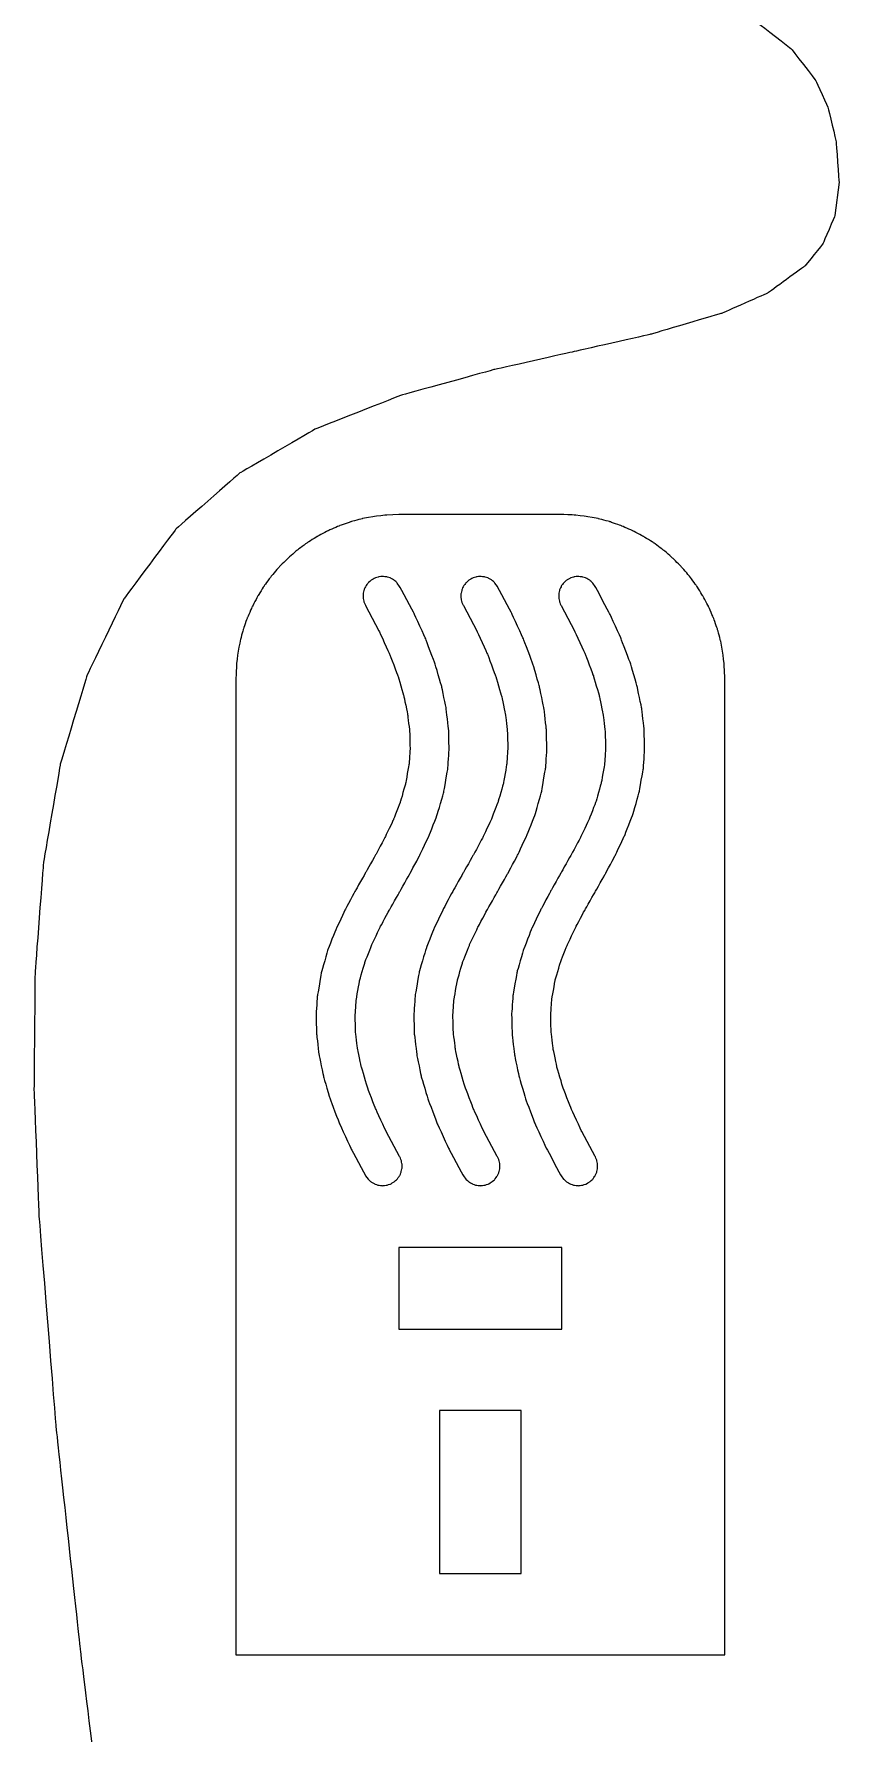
# Model space of a CAD drawing. Header units: centimetres. Extents: x -35.4 to 30.2, y -20.1 to 20.9.
# Drawn here: x 3.14 to 8.08, y -9.1 to 1.33 of the extents above; entities that cross this region are included whole.
import ezdxf

# ---------------------------------------------------------------- set-up
doc = ezdxf.new("R2010")
doc.units = ezdxf.units.CM
doc.header["$MEASUREMENT"] = 0
doc.layers.add('Capa 1', color=7, linetype='Continuous')

msp = doc.modelspace()

# ---------------------------------------------------------------- linework, layer by layer
at = {"layer": 'Capa 1', "color": 1, "lineweight": 25}
for points, knots in [([(8.08485, 20.91947), (8.08485, 20.91947), (8.05935, 20.71479), (8.05935, 20.71479), (8.05935, 20.71479), (8.05935, 20.71479), (7.98763, 20.54525), (7.98763, 20.54525), (7.98763, 20.54525), (7.98763, 20.54525), (7.8764, 20.40533), (7.8764, 20.40533), (7.8764, 20.40533), (7.8764, 20.40533), (7.649, 20.23992), (7.649, 20.23992), (7.649, 20.23992), (7.649, 20.23992), (7.36544, 20.11436), (7.36544, 20.11436), (7.36544, 20.11436), (7.36544, 20.11436), (6.92817, 19.98606), (6.92817, 19.98606), (6.92817, 19.98606), (6.92817, 19.98606), (6.45319, 19.87814), (6.45319, 19.87814), (6.45319, 19.87814), (6.45319, 19.87814), (5.96727, 19.76885), (5.96727, 19.76885), (5.96727, 19.76885), (5.96727, 19.76885), (5.39923, 19.61187), (5.39923, 19.61187), (5.39923, 19.61187), (5.39923, 19.61187), (4.87302, 19.40567), (4.87302, 19.40567), (4.87302, 19.40567), (4.87302, 19.40567), (4.40725, 19.13445), (4.40725, 19.13445), (4.40725, 19.13445), (4.40725, 19.13445), (4.01302, 18.7882), (4.01302, 18.7882), (4.01302, 18.7882), (4.01302, 18.7882), (3.69549, 18.36162), (3.69549, 18.36162), (3.69549, 18.36162), (3.69549, 18.36162), (3.46848, 17.88968), (3.46848, 17.88968), (3.46848, 17.88968), (3.46848, 17.88968), (3.30553, 17.34781), (3.30553, 17.34781), (3.30553, 17.34781), (3.30553, 17.34781), (3.20167, 16.73934), (3.20167, 16.73934), (3.20167, 16.73934), (3.20167, 16.73934), (3.15027, 16.06924), (3.15027, 16.06924), (3.15027, 16.06924), (3.15027, 16.06924), (3.14388, 15.34364), (3.14388, 15.34364), (3.14388, 15.34364), (3.14388, 15.34364), (3.17458, 14.56972), (3.17458, 14.56972), (3.17458, 14.56972), (3.17458, 14.56972), (3.27879, 13.27531), (3.27879, 13.27531), (3.27879, 13.27531), (3.27879, 13.27531), (3.42709, 11.91496), (3.42709, 11.91496), (3.42709, 11.91496), (3.42709, 11.91496), (3.59685, 10.52438), (3.59685, 10.52438), (3.59685, 10.52438), (3.59685, 10.52438), (3.73119, 9.46478), (3.73119, 9.46478), (3.73119, 9.46478), (3.73119, 9.46478), (3.86553, 8.42521), (3.86553, 8.42521), (3.86553, 8.42521), (3.86553, 8.42521), (3.99937, 7.42159), (3.99937, 7.42159), (3.99937, 7.42159), (3.99937, 7.42159), (4.13501, 6.46931), (4.13501, 6.46931), (4.13501, 6.46931), (4.13501, 6.46931), (4.27729, 5.5827), (4.27729, 5.5827), (4.27729, 5.5827), (4.27729, 5.5827), (4.43015, 4.78836), (4.43015, 4.78836), (4.43015, 4.78836), (4.43015, 4.78836), (4.60371, 4.08022), (4.60371, 4.08022), (4.60371, 4.08022), (4.60371, 4.08022), (4.80614, 3.46625), (4.80614, 3.46625), (4.80614, 3.46625), (4.80614, 3.46625), (5.045, 2.95126), (5.045, 2.95126), (5.045, 2.95126), (5.045, 2.95126), (5.29879, 2.56967), (5.29879, 2.56967), (5.29879, 2.56967), (5.29879, 2.56967), (5.59005, 2.2673), (5.59005, 2.2673), (5.59005, 2.2673), (5.59005, 2.2673), (5.91813, 2.03679), (5.91813, 2.03679), (5.91813, 2.03679), (5.91813, 2.03679), (6.2786, 1.86549), (6.2786, 1.86549), (6.2786, 1.86549), (6.2786, 1.86549), (6.662, 1.73439), (6.662, 1.73439), (6.662, 1.73439), (6.662, 1.73439), (6.98793, 1.63713), (6.98793, 1.63713), (6.98793, 1.63713), (6.98793, 1.63713), (7.30606, 1.52985), (7.30606, 1.52985), (7.30606, 1.52985), (7.30606, 1.52985), (7.59933, 1.38779), (7.59933, 1.38779), (7.59933, 1.38779), (7.59933, 1.38779), (7.79007, 1.24054), (7.79007, 1.24054), (7.79007, 1.24054), (7.79007, 1.24054), (7.94353, 1.04189), (7.94353, 1.04189), (7.94353, 1.04189), (7.94353, 1.04189), (8.01881, 0.87252), (8.01881, 0.87252), (8.01881, 0.87252), (8.01881, 0.87252), (8.0675, 0.6671), (8.0675, 0.6671), (8.0675, 0.6671), (8.0675, 0.6671), (8.08485, 0.41948), (8.08485, 0.41948)], [0, 0, 0, 0, 0.02222222, 0.02222222, 0.02222222, 0.02222223, 0.04444444, 0.04444444, 0.04444444, 0.04444445, 0.06666667, 0.06666667, 0.06666667, 0.06666668, 0.08888889, 0.08888889, 0.08888889, 0.0888889, 0.11111111, 0.11111111, 0.11111111, 0.11111112, 0.13333333, 0.13333333, 0.13333333, 0.13333334, 0.15555556, 0.15555556, 0.15555556, 0.15555557, 0.17777778, 0.17777778, 0.17777778, 0.17777779, 0.2, 0.2, 0.2, 0.20000001, 0.22222222, 0.22222222, 0.22222222, 0.22222223, 0.24444444, 0.24444444, 0.24444444, 0.24444445, 0.26666667, 0.26666667, 0.26666667, 0.26666668, 0.28888889, 0.28888889, 0.28888889, 0.2888889, 0.31111111, 0.31111111, 0.31111111, 0.31111112, 0.33333333, 0.33333333, 0.33333333, 0.33333334, 0.35555556, 0.35555556, 0.35555556, 0.35555557, 0.37777778, 0.37777778, 0.37777778, 0.37777779, 0.4, 0.4, 0.4, 0.40000001, 0.42222222, 0.42222222, 0.42222222, 0.42222223, 0.44444444, 0.44444444, 0.44444444, 0.44444445, 0.46666667, 0.46666667, 0.46666667, 0.46666668, 0.48888889, 0.48888889, 0.48888889, 0.4888889, 0.51111111, 0.51111111, 0.51111111, 0.51111112, 0.53333333, 0.53333333, 0.53333333, 0.53333334, 0.55555556, 0.55555556, 0.55555556, 0.55555557, 0.57777778, 0.57777778, 0.57777778, 0.57777779, 0.6, 0.6, 0.6, 0.60000001, 0.62222222, 0.62222222, 0.62222222, 0.62222223, 0.64444444, 0.64444444, 0.64444444, 0.64444445, 0.66666667, 0.66666667, 0.66666667, 0.66666668, 0.68888889, 0.68888889, 0.68888889, 0.6888889, 0.71111111, 0.71111111, 0.71111111, 0.71111112, 0.73333333, 0.73333333, 0.73333333, 0.73333334, 0.75555556, 0.75555556, 0.75555556, 0.75555557, 0.77777778, 0.77777778, 0.77777778, 0.77777779, 0.8, 0.8, 0.8, 0.80000001, 0.82222222, 0.82222222, 0.82222222, 0.82222223, 0.84444444, 0.84444444, 0.84444444, 0.84444445, 0.86666667, 0.86666667, 0.86666667, 0.86666668, 0.88888889, 0.88888889, 0.88888889, 0.8888889, 0.91111111, 0.91111111, 0.91111111, 0.91111112, 0.93333333, 0.93333333, 0.93333333, 0.93333334, 0.95555556, 0.95555556, 0.95555556, 0.95555557, 1, 1, 1, 1]), ([(8.08485, 0.41948), (8.08485, 0.41948), (8.05935, 0.2148), (8.05935, 0.2148), (8.05935, 0.2148), (8.05935, 0.2148), (7.98763, 0.04526), (7.98763, 0.04526), (7.98763, 0.04526), (7.98763, 0.04526), (7.8764, -0.09469), (7.8764, -0.09469), (7.8764, -0.09469), (7.8764, -0.09469), (7.649, -0.26007), (7.649, -0.26007), (7.649, -0.26007), (7.649, -0.26007), (7.36544, -0.38562), (7.36544, -0.38562), (7.36544, -0.38562), (7.36544, -0.38562), (6.92817, -0.51393), (6.92817, -0.51393), (6.92817, -0.51393), (6.92817, -0.51393), (6.45319, -0.62188), (6.45319, -0.62188), (6.45319, -0.62188), (6.45319, -0.62188), (5.96727, -0.73114), (5.96727, -0.73114), (5.96727, -0.73114), (5.96727, -0.73114), (5.39923, -0.88812), (5.39923, -0.88812), (5.39923, -0.88812), (5.39923, -0.88812), (4.87302, -1.09436), (4.87302, -1.09436), (4.87302, -1.09436), (4.87302, -1.09436), (4.40725, -1.36554), (4.40725, -1.36554), (4.40725, -1.36554), (4.40725, -1.36554), (4.01302, -1.71179), (4.01302, -1.71179), (4.01302, -1.71179), (4.01302, -1.71179), (3.69549, -2.13837), (3.69549, -2.13837), (3.69549, -2.13837), (3.69549, -2.13837), (3.46848, -2.61035), (3.46848, -2.61035), (3.46848, -2.61035), (3.46848, -2.61035), (3.30553, -3.15221), (3.30553, -3.15221), (3.30553, -3.15221), (3.30553, -3.15221), (3.20167, -3.76065), (3.20167, -3.76065), (3.20167, -3.76065), (3.20167, -3.76065), (3.15027, -4.43075), (3.15027, -4.43075), (3.15027, -4.43075), (3.15027, -4.43075), (3.14388, -5.15638), (3.14388, -5.15638), (3.14388, -5.15638), (3.14388, -5.15638), (3.17458, -5.93027), (3.17458, -5.93027), (3.17458, -5.93027), (3.17458, -5.93027), (3.27879, -7.22472), (3.27879, -7.22472), (3.27879, -7.22472), (3.27879, -7.22472), (3.42709, -8.58503), (3.42709, -8.58503), (3.42709, -8.58503), (3.42709, -8.58503), (3.59685, -9.97564), (3.59685, -9.97564), (3.59685, -9.97564), (3.59685, -9.97564), (3.73119, -11.03521), (3.73119, -11.03521), (3.73119, -11.03521), (3.73119, -11.03521), (3.86553, -12.07478), (3.86553, -12.07478), (3.86553, -12.07478), (3.86553, -12.07478), (3.99937, -13.07839), (3.99937, -13.07839), (3.99937, -13.07839), (3.99937, -13.07839), (4.13501, -14.03068), (4.13501, -14.03068), (4.13501, -14.03068), (4.13501, -14.03068), (4.27729, -14.91728), (4.27729, -14.91728), (4.27729, -14.91728), (4.27729, -14.91728), (4.43015, -15.71167), (4.43015, -15.71167), (4.43015, -15.71167), (4.43015, -15.71167), (4.60371, -16.4198), (4.60371, -16.4198), (4.60371, -16.4198), (4.60371, -16.4198), (4.80614, -17.03374), (4.80614, -17.03374), (4.80614, -17.03374), (4.80614, -17.03374), (5.045, -17.54872), (5.045, -17.54872), (5.045, -17.54872), (5.045, -17.54872), (5.29879, -17.93036), (5.29879, -17.93036), (5.29879, -17.93036), (5.29879, -17.93036), (5.59005, -18.23269), (5.59005, -18.23269), (5.59005, -18.23269), (5.59005, -18.23269), (5.91813, -18.46319), (5.91813, -18.46319), (5.91813, -18.46319), (5.91813, -18.46319), (6.2786, -18.63454), (6.2786, -18.63454), (6.2786, -18.63454), (6.2786, -18.63454), (6.662, -18.76559), (6.662, -18.76559), (6.662, -18.76559), (6.662, -18.76559), (6.98793, -18.86285), (6.98793, -18.86285), (6.98793, -18.86285), (6.98793, -18.86285), (7.30606, -18.97017), (7.30606, -18.97017), (7.30606, -18.97017), (7.30606, -18.97017), (7.59933, -19.1122), (7.59933, -19.1122), (7.59933, -19.1122), (7.59933, -19.1122), (7.79007, -19.25948), (7.79007, -19.25948), (7.79007, -19.25948), (7.79007, -19.25948), (7.94353, -19.45813), (7.94353, -19.45813), (7.94353, -19.45813), (7.94353, -19.45813), (8.01881, -19.62747), (8.01881, -19.62747), (8.01881, -19.62747), (8.01881, -19.62747), (8.0675, -19.83289), (8.0675, -19.83289), (8.0675, -19.83289), (8.0675, -19.83289), (8.08485, -20.0805), (8.08485, -20.0805)], [0, 0, 0, 0, 0.02222222, 0.02222222, 0.02222222, 0.02222223, 0.04444444, 0.04444444, 0.04444444, 0.04444445, 0.06666667, 0.06666667, 0.06666667, 0.06666668, 0.08888889, 0.08888889, 0.08888889, 0.0888889, 0.11111111, 0.11111111, 0.11111111, 0.11111112, 0.13333333, 0.13333333, 0.13333333, 0.13333334, 0.15555556, 0.15555556, 0.15555556, 0.15555557, 0.17777778, 0.17777778, 0.17777778, 0.17777779, 0.2, 0.2, 0.2, 0.20000001, 0.22222222, 0.22222222, 0.22222222, 0.22222223, 0.24444444, 0.24444444, 0.24444444, 0.24444445, 0.26666667, 0.26666667, 0.26666667, 0.26666668, 0.28888889, 0.28888889, 0.28888889, 0.2888889, 0.31111111, 0.31111111, 0.31111111, 0.31111112, 0.33333333, 0.33333333, 0.33333333, 0.33333334, 0.35555556, 0.35555556, 0.35555556, 0.35555557, 0.37777778, 0.37777778, 0.37777778, 0.37777779, 0.4, 0.4, 0.4, 0.40000001, 0.42222222, 0.42222222, 0.42222222, 0.42222223, 0.44444444, 0.44444444, 0.44444444, 0.44444445, 0.46666667, 0.46666667, 0.46666667, 0.46666668, 0.48888889, 0.48888889, 0.48888889, 0.4888889, 0.51111111, 0.51111111, 0.51111111, 0.51111112, 0.53333333, 0.53333333, 0.53333333, 0.53333334, 0.55555556, 0.55555556, 0.55555556, 0.55555557, 0.57777778, 0.57777778, 0.57777778, 0.57777779, 0.6, 0.6, 0.6, 0.60000001, 0.62222222, 0.62222222, 0.62222222, 0.62222223, 0.64444444, 0.64444444, 0.64444444, 0.64444445, 0.66666667, 0.66666667, 0.66666667, 0.66666668, 0.68888889, 0.68888889, 0.68888889, 0.6888889, 0.71111111, 0.71111111, 0.71111111, 0.71111112, 0.73333333, 0.73333333, 0.73333333, 0.73333334, 0.75555556, 0.75555556, 0.75555556, 0.75555557, 0.77777778, 0.77777778, 0.77777778, 0.77777779, 0.8, 0.8, 0.8, 0.80000001, 0.82222222, 0.82222222, 0.82222222, 0.82222223, 0.84444444, 0.84444444, 0.84444444, 0.84444445, 0.86666667, 0.86666667, 0.86666667, 0.86666668, 0.88888889, 0.88888889, 0.88888889, 0.8888889, 0.91111111, 0.91111111, 0.91111111, 0.91111112, 0.93333333, 0.93333333, 0.93333333, 0.93333334, 0.95555556, 0.95555556, 0.95555556, 0.95555557, 1, 1, 1, 1]), ([(5.38365, -1.6207), (5.38365, -1.6207), (5.30893, -1.62349), (5.30893, -1.62349), (5.30893, -1.62349), (5.30893, -1.62349), (5.2346, -1.63189), (5.2346, -1.63189), (5.2346, -1.63189), (5.2346, -1.63189), (5.16111, -1.64579), (5.16111, -1.64579), (5.16111, -1.64579), (5.16111, -1.64579), (5.0889, -1.66512), (5.0889, -1.66512), (5.0889, -1.66512), (5.0889, -1.66512), (5.01831, -1.68981), (5.01831, -1.68981), (5.01831, -1.68981), (5.01831, -1.68981), (4.94976, -1.71973), (4.94976, -1.71973), (4.94976, -1.71973), (4.94976, -1.71973), (4.88365, -1.75469), (4.88365, -1.75469), (4.88365, -1.75469), (4.88365, -1.75469), (4.82033, -1.79445), (4.82033, -1.79445), (4.82033, -1.79445), (4.82033, -1.79445), (4.76015, -1.83886), (4.76015, -1.83886), (4.76015, -1.83886), (4.76015, -1.83886), (4.70346, -1.88765), (4.70346, -1.88765), (4.70346, -1.88765), (4.70346, -1.88765), (4.65061, -1.94053), (4.65061, -1.94053), (4.65061, -1.94053), (4.65061, -1.94053), (4.60182, -1.99722), (4.60182, -1.99722), (4.60182, -1.99722), (4.60182, -1.99722), (4.55741, -2.05737), (4.55741, -2.05737), (4.55741, -2.05737), (4.55741, -2.05737), (4.51761, -2.1207), (4.51761, -2.1207), (4.51761, -2.1207), (4.51761, -2.1207), (4.48269, -2.18681), (4.48269, -2.18681), (4.48269, -2.18681), (4.48269, -2.18681), (4.45277, -2.25535), (4.45277, -2.25535), (4.45277, -2.25535), (4.45277, -2.25535), (4.42808, -2.32594), (4.42808, -2.32594), (4.42808, -2.32594), (4.42808, -2.32594), (4.40871, -2.39819), (4.40871, -2.39819), (4.40871, -2.39819), (4.40871, -2.39819), (4.39481, -2.47167), (4.39481, -2.47167), (4.39481, -2.47167), (4.39481, -2.47167), (4.38645, -2.54597), (4.38645, -2.54597), (4.38645, -2.54597), (4.38645, -2.54597), (4.38366, -2.62069), (4.38366, -2.62069)], [0, 0, 0, 0, 0.04545455, 0.04545455, 0.04545455, 0.04545456, 0.09090909, 0.09090909, 0.09090909, 0.0909091, 0.13636364, 0.13636364, 0.13636364, 0.13636365, 0.18181818, 0.18181818, 0.18181818, 0.18181819, 0.22727273, 0.22727273, 0.22727273, 0.22727274, 0.27272727, 0.27272727, 0.27272727, 0.27272728, 0.31818182, 0.31818182, 0.31818182, 0.31818183, 0.36363636, 0.36363636, 0.36363636, 0.36363637, 0.40909091, 0.40909091, 0.40909091, 0.40909092, 0.45454545, 0.45454545, 0.45454545, 0.45454546, 0.5, 0.5, 0.5, 0.50000001, 0.54545455, 0.54545455, 0.54545455, 0.54545456, 0.59090909, 0.59090909, 0.59090909, 0.5909091, 0.63636364, 0.63636364, 0.63636364, 0.63636365, 0.68181818, 0.68181818, 0.68181818, 0.68181819, 0.72727273, 0.72727273, 0.72727273, 0.72727274, 0.77272727, 0.77272727, 0.77272727, 0.77272728, 0.81818182, 0.81818182, 0.81818182, 0.81818183, 0.86363636, 0.86363636, 0.86363636, 0.86363637, 0.90909091, 0.90909091, 0.90909091, 0.90909092, 1, 1, 1, 1]), ([(7.38365, -2.62069), (7.38365, -2.62069), (7.38086, -2.54597), (7.38086, -2.54597), (7.38086, -2.54597), (7.38086, -2.54597), (7.37247, -2.47167), (7.37247, -2.47167), (7.37247, -2.47167), (7.37247, -2.47167), (7.35857, -2.39819), (7.35857, -2.39819), (7.35857, -2.39819), (7.35857, -2.39819), (7.33923, -2.32594), (7.33923, -2.32594), (7.33923, -2.32594), (7.33923, -2.32594), (7.3145, -2.25535), (7.3145, -2.25535), (7.3145, -2.25535), (7.3145, -2.25535), (7.28462, -2.18681), (7.28462, -2.18681), (7.28462, -2.18681), (7.28462, -2.18681), (7.24966, -2.1207), (7.24966, -2.1207), (7.24966, -2.1207), (7.24966, -2.1207), (7.20987, -2.05737), (7.20987, -2.05737), (7.20987, -2.05737), (7.20987, -2.05737), (7.16549, -1.99722), (7.16549, -1.99722), (7.16549, -1.99722), (7.16549, -1.99722), (7.1167, -1.94053), (7.1167, -1.94053), (7.1167, -1.94053), (7.1167, -1.94053), (7.06382, -1.88765), (7.06382, -1.88765), (7.06382, -1.88765), (7.06382, -1.88765), (7.00713, -1.83886), (7.00713, -1.83886), (7.00713, -1.83886), (7.00713, -1.83886), (6.94698, -1.79445), (6.94698, -1.79445), (6.94698, -1.79445), (6.94698, -1.79445), (6.88366, -1.75469), (6.88366, -1.75469), (6.88366, -1.75469), (6.88366, -1.75469), (6.81755, -1.71973), (6.81755, -1.71973), (6.81755, -1.71973), (6.81755, -1.71973), (6.749, -1.68981), (6.749, -1.68981), (6.749, -1.68981), (6.749, -1.68981), (6.67841, -1.66512), (6.67841, -1.66512), (6.67841, -1.66512), (6.67841, -1.66512), (6.60616, -1.64579), (6.60616, -1.64579), (6.60616, -1.64579), (6.60616, -1.64579), (6.53268, -1.63189), (6.53268, -1.63189), (6.53268, -1.63189), (6.53268, -1.63189), (6.45838, -1.62349), (6.45838, -1.62349), (6.45838, -1.62349), (6.45838, -1.62349), (6.38363, -1.6207), (6.38363, -1.6207)], [0, 0, 0, 0, 0.04545455, 0.04545455, 0.04545455, 0.04545456, 0.09090909, 0.09090909, 0.09090909, 0.0909091, 0.13636364, 0.13636364, 0.13636364, 0.13636365, 0.18181818, 0.18181818, 0.18181818, 0.18181819, 0.22727273, 0.22727273, 0.22727273, 0.22727274, 0.27272727, 0.27272727, 0.27272727, 0.27272728, 0.31818182, 0.31818182, 0.31818182, 0.31818183, 0.36363636, 0.36363636, 0.36363636, 0.36363637, 0.40909091, 0.40909091, 0.40909091, 0.40909092, 0.45454545, 0.45454545, 0.45454545, 0.45454546, 0.5, 0.5, 0.5, 0.50000001, 0.54545455, 0.54545455, 0.54545455, 0.54545456, 0.59090909, 0.59090909, 0.59090909, 0.5909091, 0.63636364, 0.63636364, 0.63636364, 0.63636365, 0.68181818, 0.68181818, 0.68181818, 0.68181819, 0.72727273, 0.72727273, 0.72727273, 0.72727274, 0.77272727, 0.77272727, 0.77272727, 0.77272728, 0.81818182, 0.81818182, 0.81818182, 0.81818183, 0.86363636, 0.86363636, 0.86363636, 0.86363637, 0.90909091, 0.90909091, 0.90909091, 0.90909092, 1, 1, 1, 1]), ([(5.3877, -5.56091), (5.3877, -5.56091), (5.30582, -5.40883), (5.30582, -5.40883), (5.30582, -5.40883), (5.30582, -5.40883), (5.24038, -5.26726), (5.24038, -5.26726), (5.24038, -5.26726), (5.24038, -5.26726), (5.19018, -5.13568), (5.19018, -5.13568), (5.19018, -5.13568), (5.19018, -5.13568), (5.15388, -5.0134), (5.15388, -5.0134), (5.15388, -5.0134), (5.15388, -5.0134), (5.13018, -4.89974), (5.13018, -4.89974), (5.13018, -4.89974), (5.13018, -4.89974), (5.11769, -4.79373), (5.11769, -4.79373), (5.11769, -4.79373), (5.11769, -4.79373), (5.11522, -4.69446), (5.11522, -4.69446), (5.11522, -4.69446), (5.11522, -4.69446), (5.1216, -4.60076), (5.1216, -4.60076), (5.1216, -4.60076), (5.1216, -4.60076), (5.14224, -4.48258), (5.14224, -4.48258), (5.14224, -4.48258), (5.14224, -4.48258), (5.17491, -4.36987), (5.17491, -4.36987), (5.17491, -4.36987), (5.17491, -4.36987), (5.21777, -4.26061), (5.21777, -4.26061), (5.21777, -4.26061), (5.21777, -4.26061), (5.26903, -4.15308), (5.26903, -4.15308), (5.26903, -4.15308), (5.26903, -4.15308), (5.3265, -4.04584), (5.3265, -4.04584), (5.3265, -4.04584), (5.3265, -4.04584), (5.38784, -3.93747), (5.38784, -3.93747), (5.38784, -3.93747), (5.38784, -3.93747), (5.45067, -3.82652), (5.45067, -3.82652), (5.45067, -3.82652), (5.45067, -3.82652), (5.51216, -3.71137), (5.51216, -3.71137), (5.51216, -3.71137), (5.51216, -3.71137), (5.56942, -3.59047), (5.56942, -3.59047), (5.56942, -3.59047), (5.56942, -3.59047), (5.61941, -3.46224), (5.61941, -3.46224), (5.61941, -3.46224), (5.61941, -3.46224), (5.65878, -3.32533), (5.65878, -3.32533), (5.65878, -3.32533), (5.65878, -3.32533), (5.68414, -3.17875), (5.68414, -3.17875), (5.68414, -3.17875), (5.68414, -3.17875), (5.69201, -3.06212), (5.69201, -3.06212), (5.69201, -3.06212), (5.69201, -3.06212), (5.68901, -2.93956), (5.68901, -2.93956), (5.68901, -2.93956), (5.68901, -2.93956), (5.67402, -2.81091), (5.67402, -2.81091), (5.67402, -2.81091), (5.67402, -2.81091), (5.64615, -2.67579), (5.64615, -2.67579), (5.64615, -2.67579), (5.64615, -2.67579), (5.60448, -2.5339), (5.60448, -2.5339), (5.60448, -2.5339), (5.60448, -2.5339), (5.54818, -2.38464), (5.54818, -2.38464), (5.54818, -2.38464), (5.54818, -2.38464), (5.47632, -2.22738), (5.47632, -2.22738), (5.47632, -2.22738), (5.47632, -2.22738), (5.38799, -2.06143), (5.38799, -2.06143)], [0, 0, 0, 0, 0.03448276, 0.03448276, 0.03448276, 0.03448277, 0.06896552, 0.06896552, 0.06896552, 0.06896553, 0.10344828, 0.10344828, 0.10344828, 0.10344829, 0.13793103, 0.13793103, 0.13793103, 0.13793104, 0.17241379, 0.17241379, 0.17241379, 0.1724138, 0.20689655, 0.20689655, 0.20689655, 0.20689656, 0.24137931, 0.24137931, 0.24137931, 0.24137932, 0.27586207, 0.27586207, 0.27586207, 0.27586208, 0.31034483, 0.31034483, 0.31034483, 0.31034484, 0.34482759, 0.34482759, 0.34482759, 0.3448276, 0.37931034, 0.37931034, 0.37931034, 0.37931035, 0.4137931, 0.4137931, 0.4137931, 0.41379311, 0.44827586, 0.44827586, 0.44827586, 0.44827587, 0.48275862, 0.48275862, 0.48275862, 0.48275863, 0.51724138, 0.51724138, 0.51724138, 0.51724139, 0.55172414, 0.55172414, 0.55172414, 0.55172415, 0.5862069, 0.5862069, 0.5862069, 0.58620691, 0.62068966, 0.62068966, 0.62068966, 0.62068967, 0.65517241, 0.65517241, 0.65517241, 0.65517242, 0.68965517, 0.68965517, 0.68965517, 0.68965518, 0.72413793, 0.72413793, 0.72413793, 0.72413794, 0.75862069, 0.75862069, 0.75862069, 0.7586207, 0.79310345, 0.79310345, 0.79310345, 0.79310346, 0.82758621, 0.82758621, 0.82758621, 0.82758622, 0.86206897, 0.86206897, 0.86206897, 0.86206898, 0.89655172, 0.89655172, 0.89655172, 0.89655173, 0.93103448, 0.93103448, 0.93103448, 0.93103449, 1, 1, 1, 1]), ([(5.38799, -2.06143), (5.38799, -2.06143), (5.37338, -2.041), (5.37338, -2.041), (5.37338, -2.041), (5.37338, -2.041), (5.35482, -2.0241), (5.35482, -2.0241), (5.35482, -2.0241), (5.35482, -2.0241), (5.3332, -2.0114), (5.3332, -2.0114), (5.3332, -2.0114), (5.3332, -2.0114), (5.30939, -2.0035), (5.30939, -2.0035), (5.30939, -2.0035), (5.30939, -2.0035), (5.28448, -2.00072), (5.28448, -2.00072), (5.28448, -2.00072), (5.28448, -2.00072), (5.2595, -2.00315), (5.2595, -2.00315), (5.2595, -2.00315), (5.2595, -2.00315), (5.23559, -2.01073), (5.23559, -2.01073), (5.23559, -2.01073), (5.23559, -2.01073), (5.21378, -2.02315), (5.21378, -2.02315), (5.21378, -2.02315), (5.21378, -2.02315), (5.19502, -2.0398), (5.19502, -2.0398), (5.19502, -2.0398), (5.19502, -2.0398), (5.18013, -2.05998), (5.18013, -2.05998), (5.18013, -2.05998), (5.18013, -2.05998), (5.16976, -2.08284), (5.16976, -2.08284), (5.16976, -2.08284), (5.16976, -2.08284), (5.16439, -2.10736), (5.16439, -2.10736), (5.16439, -2.10736), (5.16439, -2.10736), (5.16422, -2.13244), (5.16422, -2.13244), (5.16422, -2.13244), (5.16422, -2.13244), (5.16926, -2.157), (5.16926, -2.157), (5.16926, -2.157), (5.16926, -2.157), (5.17932, -2.18), (5.17932, -2.18)], [0, 0, 0, 0, 0.0625, 0.0625, 0.0625, 0.06250001, 0.125, 0.125, 0.125, 0.12500001, 0.1875, 0.1875, 0.1875, 0.18750001, 0.25, 0.25, 0.25, 0.25000001, 0.3125, 0.3125, 0.3125, 0.31250001, 0.375, 0.375, 0.375, 0.37500001, 0.4375, 0.4375, 0.4375, 0.43750001, 0.5, 0.5, 0.5, 0.50000001, 0.5625, 0.5625, 0.5625, 0.56250001, 0.625, 0.625, 0.625, 0.62500001, 0.6875, 0.6875, 0.6875, 0.68750001, 0.75, 0.75, 0.75, 0.75000001, 0.8125, 0.8125, 0.8125, 0.81250001, 0.875, 0.875, 0.875, 0.87500001, 1, 1, 1, 1]), ([(5.98771, -5.56091), (5.98771, -5.56091), (5.90583, -5.40883), (5.90583, -5.40883), (5.90583, -5.40883), (5.90583, -5.40883), (5.84039, -5.26726), (5.84039, -5.26726), (5.84039, -5.26726), (5.84039, -5.26726), (5.79019, -5.13568), (5.79019, -5.13568), (5.79019, -5.13568), (5.79019, -5.13568), (5.75389, -5.0134), (5.75389, -5.0134), (5.75389, -5.0134), (5.75389, -5.0134), (5.73018, -4.89974), (5.73018, -4.89974), (5.73018, -4.89974), (5.73018, -4.89974), (5.71769, -4.79373), (5.71769, -4.79373), (5.71769, -4.79373), (5.71769, -4.79373), (5.71522, -4.69446), (5.71522, -4.69446), (5.71522, -4.69446), (5.71522, -4.69446), (5.72161, -4.60076), (5.72161, -4.60076), (5.72161, -4.60076), (5.72161, -4.60076), (5.74224, -4.48258), (5.74224, -4.48258), (5.74224, -4.48258), (5.74224, -4.48258), (5.77488, -4.36987), (5.77488, -4.36987), (5.77488, -4.36987), (5.77488, -4.36987), (5.81777, -4.26061), (5.81777, -4.26061), (5.81777, -4.26061), (5.81777, -4.26061), (5.86903, -4.15308), (5.86903, -4.15308), (5.86903, -4.15308), (5.86903, -4.15308), (5.9265, -4.04584), (5.9265, -4.04584), (5.9265, -4.04584), (5.9265, -4.04584), (5.98785, -3.93747), (5.98785, -3.93747), (5.98785, -3.93747), (5.98785, -3.93747), (6.05068, -3.82652), (6.05068, -3.82652), (6.05068, -3.82652), (6.05068, -3.82652), (6.11217, -3.71137), (6.11217, -3.71137), (6.11217, -3.71137), (6.11217, -3.71137), (6.16942, -3.59047), (6.16942, -3.59047), (6.16942, -3.59047), (6.16942, -3.59047), (6.21941, -3.46224), (6.21941, -3.46224), (6.21941, -3.46224), (6.21941, -3.46224), (6.25878, -3.32533), (6.25878, -3.32533), (6.25878, -3.32533), (6.25878, -3.32533), (6.28411, -3.17875), (6.28411, -3.17875), (6.28411, -3.17875), (6.28411, -3.17875), (6.29201, -3.06212), (6.29201, -3.06212), (6.29201, -3.06212), (6.29201, -3.06212), (6.28898, -2.93956), (6.28898, -2.93956), (6.28898, -2.93956), (6.28898, -2.93956), (6.27402, -2.81091), (6.27402, -2.81091), (6.27402, -2.81091), (6.27402, -2.81091), (6.24615, -2.67579), (6.24615, -2.67579), (6.24615, -2.67579), (6.24615, -2.67579), (6.20449, -2.5339), (6.20449, -2.5339), (6.20449, -2.5339), (6.20449, -2.5339), (6.14819, -2.38464), (6.14819, -2.38464), (6.14819, -2.38464), (6.14819, -2.38464), (6.07633, -2.22738), (6.07633, -2.22738), (6.07633, -2.22738), (6.07633, -2.22738), (5.98799, -2.06143), (5.98799, -2.06143)], [0, 0, 0, 0, 0.03448276, 0.03448276, 0.03448276, 0.03448277, 0.06896552, 0.06896552, 0.06896552, 0.06896553, 0.10344828, 0.10344828, 0.10344828, 0.10344829, 0.13793103, 0.13793103, 0.13793103, 0.13793104, 0.17241379, 0.17241379, 0.17241379, 0.1724138, 0.20689655, 0.20689655, 0.20689655, 0.20689656, 0.24137931, 0.24137931, 0.24137931, 0.24137932, 0.27586207, 0.27586207, 0.27586207, 0.27586208, 0.31034483, 0.31034483, 0.31034483, 0.31034484, 0.34482759, 0.34482759, 0.34482759, 0.3448276, 0.37931034, 0.37931034, 0.37931034, 0.37931035, 0.4137931, 0.4137931, 0.4137931, 0.41379311, 0.44827586, 0.44827586, 0.44827586, 0.44827587, 0.48275862, 0.48275862, 0.48275862, 0.48275863, 0.51724138, 0.51724138, 0.51724138, 0.51724139, 0.55172414, 0.55172414, 0.55172414, 0.55172415, 0.5862069, 0.5862069, 0.5862069, 0.58620691, 0.62068966, 0.62068966, 0.62068966, 0.62068967, 0.65517241, 0.65517241, 0.65517241, 0.65517242, 0.68965517, 0.68965517, 0.68965517, 0.68965518, 0.72413793, 0.72413793, 0.72413793, 0.72413794, 0.75862069, 0.75862069, 0.75862069, 0.7586207, 0.79310345, 0.79310345, 0.79310345, 0.79310346, 0.82758621, 0.82758621, 0.82758621, 0.82758622, 0.86206897, 0.86206897, 0.86206897, 0.86206898, 0.89655172, 0.89655172, 0.89655172, 0.89655173, 0.93103448, 0.93103448, 0.93103448, 0.93103449, 1, 1, 1, 1]), ([(5.98799, -2.06143), (5.98799, -2.06143), (5.97338, -2.041), (5.97338, -2.041), (5.97338, -2.041), (5.97338, -2.041), (5.95483, -2.0241), (5.95483, -2.0241), (5.95483, -2.0241), (5.95483, -2.0241), (5.9332, -2.0114), (5.9332, -2.0114), (5.9332, -2.0114), (5.9332, -2.0114), (5.90939, -2.0035), (5.90939, -2.0035), (5.90939, -2.0035), (5.90939, -2.0035), (5.88445, -2.00072), (5.88445, -2.00072), (5.88445, -2.00072), (5.88445, -2.00072), (5.85951, -2.00315), (5.85951, -2.00315), (5.85951, -2.00315), (5.85951, -2.00315), (5.83559, -2.01073), (5.83559, -2.01073), (5.83559, -2.01073), (5.83559, -2.01073), (5.81379, -2.02315), (5.81379, -2.02315), (5.81379, -2.02315), (5.81379, -2.02315), (5.79502, -2.0398), (5.79502, -2.0398), (5.79502, -2.0398), (5.79502, -2.0398), (5.78013, -2.05998), (5.78013, -2.05998), (5.78013, -2.05998), (5.78013, -2.05998), (5.76976, -2.08284), (5.76976, -2.08284), (5.76976, -2.08284), (5.76976, -2.08284), (5.7644, -2.10736), (5.7644, -2.10736), (5.7644, -2.10736), (5.7644, -2.10736), (5.76422, -2.13244), (5.76422, -2.13244), (5.76422, -2.13244), (5.76422, -2.13244), (5.76927, -2.157), (5.76927, -2.157), (5.76927, -2.157), (5.76927, -2.157), (5.77932, -2.18), (5.77932, -2.18)], [0, 0, 0, 0, 0.0625, 0.0625, 0.0625, 0.06250001, 0.125, 0.125, 0.125, 0.12500001, 0.1875, 0.1875, 0.1875, 0.18750001, 0.25, 0.25, 0.25, 0.25000001, 0.3125, 0.3125, 0.3125, 0.31250001, 0.375, 0.375, 0.375, 0.37500001, 0.4375, 0.4375, 0.4375, 0.43750001, 0.5, 0.5, 0.5, 0.50000001, 0.5625, 0.5625, 0.5625, 0.56250001, 0.625, 0.625, 0.625, 0.62500001, 0.6875, 0.6875, 0.6875, 0.68750001, 0.75, 0.75, 0.75, 0.75000001, 0.8125, 0.8125, 0.8125, 0.81250001, 0.875, 0.875, 0.875, 0.87500001, 1, 1, 1, 1]), ([(6.58768, -5.56091), (6.58768, -5.56091), (6.5058, -5.40883), (6.5058, -5.40883), (6.5058, -5.40883), (6.5058, -5.40883), (6.44039, -5.26726), (6.44039, -5.26726), (6.44039, -5.26726), (6.44039, -5.26726), (6.39019, -5.13568), (6.39019, -5.13568), (6.39019, -5.13568), (6.39019, -5.13568), (6.35389, -5.0134), (6.35389, -5.0134), (6.35389, -5.0134), (6.35389, -5.0134), (6.33018, -4.89974), (6.33018, -4.89974), (6.33018, -4.89974), (6.33018, -4.89974), (6.3177, -4.79373), (6.3177, -4.79373), (6.3177, -4.79373), (6.3177, -4.79373), (6.31523, -4.69446), (6.31523, -4.69446), (6.31523, -4.69446), (6.31523, -4.69446), (6.32161, -4.60076), (6.32161, -4.60076), (6.32161, -4.60076), (6.32161, -4.60076), (6.34225, -4.48258), (6.34225, -4.48258), (6.34225, -4.48258), (6.34225, -4.48258), (6.37488, -4.36987), (6.37488, -4.36987), (6.37488, -4.36987), (6.37488, -4.36987), (6.41778, -4.26061), (6.41778, -4.26061), (6.41778, -4.26061), (6.41778, -4.26061), (6.46904, -4.15308), (6.46904, -4.15308), (6.46904, -4.15308), (6.46904, -4.15308), (6.5265, -4.04584), (6.5265, -4.04584), (6.5265, -4.04584), (6.5265, -4.04584), (6.58785, -3.93747), (6.58785, -3.93747), (6.58785, -3.93747), (6.58785, -3.93747), (6.65068, -3.82652), (6.65068, -3.82652), (6.65068, -3.82652), (6.65068, -3.82652), (6.71217, -3.71137), (6.71217, -3.71137), (6.71217, -3.71137), (6.71217, -3.71137), (6.76943, -3.59047), (6.76943, -3.59047), (6.76943, -3.59047), (6.76943, -3.59047), (6.81942, -3.46224), (6.81942, -3.46224), (6.81942, -3.46224), (6.81942, -3.46224), (6.85879, -3.32533), (6.85879, -3.32533), (6.85879, -3.32533), (6.85879, -3.32533), (6.88412, -3.17875), (6.88412, -3.17875), (6.88412, -3.17875), (6.88412, -3.17875), (6.89198, -3.06212), (6.89198, -3.06212), (6.89198, -3.06212), (6.89198, -3.06212), (6.88898, -2.93956), (6.88898, -2.93956), (6.88898, -2.93956), (6.88898, -2.93956), (6.87403, -2.81091), (6.87403, -2.81091), (6.87403, -2.81091), (6.87403, -2.81091), (6.84616, -2.67579), (6.84616, -2.67579), (6.84616, -2.67579), (6.84616, -2.67579), (6.80449, -2.5339), (6.80449, -2.5339), (6.80449, -2.5339), (6.80449, -2.5339), (6.74819, -2.38464), (6.74819, -2.38464), (6.74819, -2.38464), (6.74819, -2.38464), (6.67633, -2.22738), (6.67633, -2.22738), (6.67633, -2.22738), (6.67633, -2.22738), (6.58799, -2.06143), (6.58799, -2.06143)], [0, 0, 0, 0, 0.03448276, 0.03448276, 0.03448276, 0.03448277, 0.06896552, 0.06896552, 0.06896552, 0.06896553, 0.10344828, 0.10344828, 0.10344828, 0.10344829, 0.13793103, 0.13793103, 0.13793103, 0.13793104, 0.17241379, 0.17241379, 0.17241379, 0.1724138, 0.20689655, 0.20689655, 0.20689655, 0.20689656, 0.24137931, 0.24137931, 0.24137931, 0.24137932, 0.27586207, 0.27586207, 0.27586207, 0.27586208, 0.31034483, 0.31034483, 0.31034483, 0.31034484, 0.34482759, 0.34482759, 0.34482759, 0.3448276, 0.37931034, 0.37931034, 0.37931034, 0.37931035, 0.4137931, 0.4137931, 0.4137931, 0.41379311, 0.44827586, 0.44827586, 0.44827586, 0.44827587, 0.48275862, 0.48275862, 0.48275862, 0.48275863, 0.51724138, 0.51724138, 0.51724138, 0.51724139, 0.55172414, 0.55172414, 0.55172414, 0.55172415, 0.5862069, 0.5862069, 0.5862069, 0.58620691, 0.62068966, 0.62068966, 0.62068966, 0.62068967, 0.65517241, 0.65517241, 0.65517241, 0.65517242, 0.68965517, 0.68965517, 0.68965517, 0.68965518, 0.72413793, 0.72413793, 0.72413793, 0.72413794, 0.75862069, 0.75862069, 0.75862069, 0.7586207, 0.79310345, 0.79310345, 0.79310345, 0.79310346, 0.82758621, 0.82758621, 0.82758621, 0.82758622, 0.86206897, 0.86206897, 0.86206897, 0.86206898, 0.89655172, 0.89655172, 0.89655172, 0.89655173, 0.93103448, 0.93103448, 0.93103448, 0.93103449, 1, 1, 1, 1]), ([(6.58799, -2.06143), (6.58799, -2.06143), (6.57335, -2.041), (6.57335, -2.041), (6.57335, -2.041), (6.57335, -2.041), (6.55483, -2.0241), (6.55483, -2.0241), (6.55483, -2.0241), (6.55483, -2.0241), (6.53321, -2.0114), (6.53321, -2.0114), (6.53321, -2.0114), (6.53321, -2.0114), (6.5094, -2.0035), (6.5094, -2.0035), (6.5094, -2.0035), (6.5094, -2.0035), (6.48445, -2.00072), (6.48445, -2.00072), (6.48445, -2.00072), (6.48445, -2.00072), (6.45951, -2.00315), (6.45951, -2.00315), (6.45951, -2.00315), (6.45951, -2.00315), (6.43559, -2.01073), (6.43559, -2.01073), (6.43559, -2.01073), (6.43559, -2.01073), (6.41379, -2.02315), (6.41379, -2.02315), (6.41379, -2.02315), (6.41379, -2.02315), (6.39502, -2.0398), (6.39502, -2.0398), (6.39502, -2.0398), (6.39502, -2.0398), (6.38014, -2.05998), (6.38014, -2.05998), (6.38014, -2.05998), (6.38014, -2.05998), (6.36977, -2.08284), (6.36977, -2.08284), (6.36977, -2.08284), (6.36977, -2.08284), (6.3644, -2.10736), (6.3644, -2.10736), (6.3644, -2.10736), (6.3644, -2.10736), (6.36423, -2.13244), (6.36423, -2.13244), (6.36423, -2.13244), (6.36423, -2.13244), (6.36927, -2.157), (6.36927, -2.157), (6.36927, -2.157), (6.36927, -2.157), (6.37933, -2.18), (6.37933, -2.18)], [0, 0, 0, 0, 0.0625, 0.0625, 0.0625, 0.06250001, 0.125, 0.125, 0.125, 0.12500001, 0.1875, 0.1875, 0.1875, 0.18750001, 0.25, 0.25, 0.25, 0.25000001, 0.3125, 0.3125, 0.3125, 0.31250001, 0.375, 0.375, 0.375, 0.37500001, 0.4375, 0.4375, 0.4375, 0.43750001, 0.5, 0.5, 0.5, 0.50000001, 0.5625, 0.5625, 0.5625, 0.56250001, 0.625, 0.625, 0.625, 0.62500001, 0.6875, 0.6875, 0.6875, 0.68750001, 0.75, 0.75, 0.75, 0.75000001, 0.8125, 0.8125, 0.8125, 0.81250001, 0.875, 0.875, 0.875, 0.87500001, 1, 1, 1, 1]), ([(5.17932, -2.18), (5.17932, -2.18), (5.26123, -2.33388), (5.26123, -2.33388), (5.26123, -2.33388), (5.26123, -2.33388), (5.32671, -2.47711), (5.32671, -2.47711), (5.32671, -2.47711), (5.32671, -2.47711), (5.37698, -2.61028), (5.37698, -2.61028), (5.37698, -2.61028), (5.37698, -2.61028), (5.41331, -2.73403), (5.41331, -2.73403), (5.41331, -2.73403), (5.41331, -2.73403), (5.43709, -2.84911), (5.43709, -2.84911), (5.43709, -2.84911), (5.43709, -2.84911), (5.44958, -2.95639), (5.44958, -2.95639), (5.44958, -2.95639), (5.44958, -2.95639), (5.45208, -3.05686), (5.45208, -3.05686), (5.45208, -3.05686), (5.45208, -3.05686), (5.44566, -3.15162), (5.44566, -3.15162), (5.44566, -3.15162), (5.44566, -3.15162), (5.42499, -3.271), (5.42499, -3.271), (5.42499, -3.271), (5.42499, -3.271), (5.39232, -3.38463), (5.39232, -3.38463), (5.39232, -3.38463), (5.39232, -3.38463), (5.34943, -3.49459), (5.34943, -3.49459), (5.34943, -3.49459), (5.34943, -3.49459), (5.29817, -3.60254), (5.29817, -3.60254), (5.29817, -3.60254), (5.29817, -3.60254), (5.24074, -3.70999), (5.24074, -3.70999), (5.24074, -3.70999), (5.24074, -3.70999), (5.17946, -3.8184), (5.17946, -3.8184), (5.17946, -3.8184), (5.17946, -3.8184), (5.11666, -3.92918), (5.11666, -3.92918), (5.11666, -3.92918), (5.11666, -3.92918), (5.05517, -4.04393), (5.05517, -4.04393), (5.05517, -4.04393), (5.05517, -4.04393), (4.99795, -4.1643), (4.99795, -4.1643), (4.99795, -4.1643), (4.99795, -4.1643), (4.94797, -4.2918), (4.94797, -4.2918), (4.94797, -4.2918), (4.94797, -4.2918), (4.90856, -4.42783), (4.90856, -4.42783), (4.90856, -4.42783), (4.90856, -4.42783), (4.8832, -4.57338), (4.8832, -4.57338), (4.8832, -4.57338), (4.8832, -4.57338), (4.87529, -4.68913), (4.87529, -4.68913), (4.87529, -4.68913), (4.87529, -4.68913), (4.87829, -4.81073), (4.87829, -4.81073), (4.87829, -4.81073), (4.87829, -4.81073), (4.89328, -4.93833), (4.89328, -4.93833), (4.89328, -4.93833), (4.89328, -4.93833), (4.92122, -5.07221), (4.92122, -5.07221), (4.92122, -5.07221), (4.92122, -5.07221), (4.96292, -5.21279), (4.96292, -5.21279), (4.96292, -5.21279), (4.96292, -5.21279), (5.0193, -5.36057), (5.0193, -5.36057), (5.0193, -5.36057), (5.0193, -5.36057), (5.09119, -5.51625), (5.09119, -5.51625), (5.09119, -5.51625), (5.09119, -5.51625), (5.1796, -5.68051), (5.1796, -5.68051)], [0, 0, 0, 0, 0.03448276, 0.03448276, 0.03448276, 0.03448277, 0.06896552, 0.06896552, 0.06896552, 0.06896553, 0.10344828, 0.10344828, 0.10344828, 0.10344829, 0.13793103, 0.13793103, 0.13793103, 0.13793104, 0.17241379, 0.17241379, 0.17241379, 0.1724138, 0.20689655, 0.20689655, 0.20689655, 0.20689656, 0.24137931, 0.24137931, 0.24137931, 0.24137932, 0.27586207, 0.27586207, 0.27586207, 0.27586208, 0.31034483, 0.31034483, 0.31034483, 0.31034484, 0.34482759, 0.34482759, 0.34482759, 0.3448276, 0.37931034, 0.37931034, 0.37931034, 0.37931035, 0.4137931, 0.4137931, 0.4137931, 0.41379311, 0.44827586, 0.44827586, 0.44827586, 0.44827587, 0.48275862, 0.48275862, 0.48275862, 0.48275863, 0.51724138, 0.51724138, 0.51724138, 0.51724139, 0.55172414, 0.55172414, 0.55172414, 0.55172415, 0.5862069, 0.5862069, 0.5862069, 0.58620691, 0.62068966, 0.62068966, 0.62068966, 0.62068967, 0.65517241, 0.65517241, 0.65517241, 0.65517242, 0.68965517, 0.68965517, 0.68965517, 0.68965518, 0.72413793, 0.72413793, 0.72413793, 0.72413794, 0.75862069, 0.75862069, 0.75862069, 0.7586207, 0.79310345, 0.79310345, 0.79310345, 0.79310346, 0.82758621, 0.82758621, 0.82758621, 0.82758622, 0.86206897, 0.86206897, 0.86206897, 0.86206898, 0.89655172, 0.89655172, 0.89655172, 0.89655173, 0.93103448, 0.93103448, 0.93103448, 0.93103449, 1, 1, 1, 1]), ([(5.77932, -2.18), (5.77932, -2.18), (5.86124, -2.33388), (5.86124, -2.33388), (5.86124, -2.33388), (5.86124, -2.33388), (5.92671, -2.47711), (5.92671, -2.47711), (5.92671, -2.47711), (5.92671, -2.47711), (5.97698, -2.61028), (5.97698, -2.61028), (5.97698, -2.61028), (5.97698, -2.61028), (6.01332, -2.73403), (6.01332, -2.73403), (6.01332, -2.73403), (6.01332, -2.73403), (6.0371, -2.84911), (6.0371, -2.84911), (6.0371, -2.84911), (6.0371, -2.84911), (6.04958, -2.95639), (6.04958, -2.95639), (6.04958, -2.95639), (6.04958, -2.95639), (6.05209, -3.05686), (6.05209, -3.05686), (6.05209, -3.05686), (6.05209, -3.05686), (6.04567, -3.15162), (6.04567, -3.15162), (6.04567, -3.15162), (6.04567, -3.15162), (6.025, -3.271), (6.025, -3.271), (6.025, -3.271), (6.025, -3.271), (5.99233, -3.38463), (5.99233, -3.38463), (5.99233, -3.38463), (5.99233, -3.38463), (5.94943, -3.49459), (5.94943, -3.49459), (5.94943, -3.49459), (5.94943, -3.49459), (5.89817, -3.60254), (5.89817, -3.60254), (5.89817, -3.60254), (5.89817, -3.60254), (5.84074, -3.70999), (5.84074, -3.70999), (5.84074, -3.70999), (5.84074, -3.70999), (5.77946, -3.8184), (5.77946, -3.8184), (5.77946, -3.8184), (5.77946, -3.8184), (5.71667, -3.92918), (5.71667, -3.92918), (5.71667, -3.92918), (5.71667, -3.92918), (5.65518, -4.04393), (5.65518, -4.04393), (5.65518, -4.04393), (5.65518, -4.04393), (5.59796, -4.1643), (5.59796, -4.1643), (5.59796, -4.1643), (5.59796, -4.1643), (5.54793, -4.2918), (5.54793, -4.2918), (5.54793, -4.2918), (5.54793, -4.2918), (5.50856, -4.42783), (5.50856, -4.42783), (5.50856, -4.42783), (5.50856, -4.42783), (5.48316, -4.57338), (5.48316, -4.57338), (5.48316, -4.57338), (5.48316, -4.57338), (5.4753, -4.68913), (5.4753, -4.68913), (5.4753, -4.68913), (5.4753, -4.68913), (5.4783, -4.81073), (5.4783, -4.81073), (5.4783, -4.81073), (5.4783, -4.81073), (5.49329, -4.93833), (5.49329, -4.93833), (5.49329, -4.93833), (5.49329, -4.93833), (5.52123, -5.07221), (5.52123, -5.07221), (5.52123, -5.07221), (5.52123, -5.07221), (5.56293, -5.21279), (5.56293, -5.21279), (5.56293, -5.21279), (5.56293, -5.21279), (5.61927, -5.36057), (5.61927, -5.36057), (5.61927, -5.36057), (5.61927, -5.36057), (5.6912, -5.51625), (5.6912, -5.51625), (5.6912, -5.51625), (5.6912, -5.51625), (5.7796, -5.68051), (5.7796, -5.68051)], [0, 0, 0, 0, 0.03448276, 0.03448276, 0.03448276, 0.03448277, 0.06896552, 0.06896552, 0.06896552, 0.06896553, 0.10344828, 0.10344828, 0.10344828, 0.10344829, 0.13793103, 0.13793103, 0.13793103, 0.13793104, 0.17241379, 0.17241379, 0.17241379, 0.1724138, 0.20689655, 0.20689655, 0.20689655, 0.20689656, 0.24137931, 0.24137931, 0.24137931, 0.24137932, 0.27586207, 0.27586207, 0.27586207, 0.27586208, 0.31034483, 0.31034483, 0.31034483, 0.31034484, 0.34482759, 0.34482759, 0.34482759, 0.3448276, 0.37931034, 0.37931034, 0.37931034, 0.37931035, 0.4137931, 0.4137931, 0.4137931, 0.41379311, 0.44827586, 0.44827586, 0.44827586, 0.44827587, 0.48275862, 0.48275862, 0.48275862, 0.48275863, 0.51724138, 0.51724138, 0.51724138, 0.51724139, 0.55172414, 0.55172414, 0.55172414, 0.55172415, 0.5862069, 0.5862069, 0.5862069, 0.58620691, 0.62068966, 0.62068966, 0.62068966, 0.62068967, 0.65517241, 0.65517241, 0.65517241, 0.65517242, 0.68965517, 0.68965517, 0.68965517, 0.68965518, 0.72413793, 0.72413793, 0.72413793, 0.72413794, 0.75862069, 0.75862069, 0.75862069, 0.7586207, 0.79310345, 0.79310345, 0.79310345, 0.79310346, 0.82758621, 0.82758621, 0.82758621, 0.82758622, 0.86206897, 0.86206897, 0.86206897, 0.86206898, 0.89655172, 0.89655172, 0.89655172, 0.89655173, 0.93103448, 0.93103448, 0.93103448, 0.93103449, 1, 1, 1, 1]), ([(6.37933, -2.18), (6.37933, -2.18), (6.46124, -2.33388), (6.46124, -2.33388), (6.46124, -2.33388), (6.46124, -2.33388), (6.52672, -2.47711), (6.52672, -2.47711), (6.52672, -2.47711), (6.52672, -2.47711), (6.57699, -2.61028), (6.57699, -2.61028), (6.57699, -2.61028), (6.57699, -2.61028), (6.61332, -2.73403), (6.61332, -2.73403), (6.61332, -2.73403), (6.61332, -2.73403), (6.6371, -2.84911), (6.6371, -2.84911), (6.6371, -2.84911), (6.6371, -2.84911), (6.64959, -2.95639), (6.64959, -2.95639), (6.64959, -2.95639), (6.64959, -2.95639), (6.65206, -3.05686), (6.65206, -3.05686), (6.65206, -3.05686), (6.65206, -3.05686), (6.64567, -3.15162), (6.64567, -3.15162), (6.64567, -3.15162), (6.64567, -3.15162), (6.625, -3.271), (6.625, -3.271), (6.625, -3.271), (6.625, -3.271), (6.59233, -3.38463), (6.59233, -3.38463), (6.59233, -3.38463), (6.59233, -3.38463), (6.54944, -3.49459), (6.54944, -3.49459), (6.54944, -3.49459), (6.54944, -3.49459), (6.49818, -3.60254), (6.49818, -3.60254), (6.49818, -3.60254), (6.49818, -3.60254), (6.44074, -3.70999), (6.44074, -3.70999), (6.44074, -3.70999), (6.44074, -3.70999), (6.37947, -3.8184), (6.37947, -3.8184), (6.37947, -3.8184), (6.37947, -3.8184), (6.31667, -3.92918), (6.31667, -3.92918), (6.31667, -3.92918), (6.31667, -3.92918), (6.25518, -4.04393), (6.25518, -4.04393), (6.25518, -4.04393), (6.25518, -4.04393), (6.19796, -4.1643), (6.19796, -4.1643), (6.19796, -4.1643), (6.19796, -4.1643), (6.14794, -4.2918), (6.14794, -4.2918), (6.14794, -4.2918), (6.14794, -4.2918), (6.10857, -4.42783), (6.10857, -4.42783), (6.10857, -4.42783), (6.10857, -4.42783), (6.08317, -4.57338), (6.08317, -4.57338), (6.08317, -4.57338), (6.08317, -4.57338), (6.0753, -4.68913), (6.0753, -4.68913), (6.0753, -4.68913), (6.0753, -4.68913), (6.0783, -4.81073), (6.0783, -4.81073), (6.0783, -4.81073), (6.0783, -4.81073), (6.09329, -4.93833), (6.09329, -4.93833), (6.09329, -4.93833), (6.09329, -4.93833), (6.1212, -5.07221), (6.1212, -5.07221), (6.1212, -5.07221), (6.1212, -5.07221), (6.16293, -5.21279), (6.16293, -5.21279), (6.16293, -5.21279), (6.16293, -5.21279), (6.21927, -5.36057), (6.21927, -5.36057), (6.21927, -5.36057), (6.21927, -5.36057), (6.2912, -5.51625), (6.2912, -5.51625), (6.2912, -5.51625), (6.2912, -5.51625), (6.37961, -5.68051), (6.37961, -5.68051)], [0, 0, 0, 0, 0.03448276, 0.03448276, 0.03448276, 0.03448277, 0.06896552, 0.06896552, 0.06896552, 0.06896553, 0.10344828, 0.10344828, 0.10344828, 0.10344829, 0.13793103, 0.13793103, 0.13793103, 0.13793104, 0.17241379, 0.17241379, 0.17241379, 0.1724138, 0.20689655, 0.20689655, 0.20689655, 0.20689656, 0.24137931, 0.24137931, 0.24137931, 0.24137932, 0.27586207, 0.27586207, 0.27586207, 0.27586208, 0.31034483, 0.31034483, 0.31034483, 0.31034484, 0.34482759, 0.34482759, 0.34482759, 0.3448276, 0.37931034, 0.37931034, 0.37931034, 0.37931035, 0.4137931, 0.4137931, 0.4137931, 0.41379311, 0.44827586, 0.44827586, 0.44827586, 0.44827587, 0.48275862, 0.48275862, 0.48275862, 0.48275863, 0.51724138, 0.51724138, 0.51724138, 0.51724139, 0.55172414, 0.55172414, 0.55172414, 0.55172415, 0.5862069, 0.5862069, 0.5862069, 0.58620691, 0.62068966, 0.62068966, 0.62068966, 0.62068967, 0.65517241, 0.65517241, 0.65517241, 0.65517242, 0.68965517, 0.68965517, 0.68965517, 0.68965518, 0.72413793, 0.72413793, 0.72413793, 0.72413794, 0.75862069, 0.75862069, 0.75862069, 0.7586207, 0.79310345, 0.79310345, 0.79310345, 0.79310346, 0.82758621, 0.82758621, 0.82758621, 0.82758622, 0.86206897, 0.86206897, 0.86206897, 0.86206898, 0.89655172, 0.89655172, 0.89655172, 0.89655173, 0.93103448, 0.93103448, 0.93103448, 0.93103449, 1, 1, 1, 1]), ([(5.1796, -5.68051), (5.1796, -5.68051), (5.19431, -5.70083), (5.19431, -5.70083), (5.19431, -5.70083), (5.19431, -5.70083), (5.2129, -5.71765), (5.2129, -5.71765), (5.2129, -5.71765), (5.2129, -5.71765), (5.2346, -5.73021), (5.2346, -5.73021), (5.2346, -5.73021), (5.2346, -5.73021), (5.25845, -5.73804), (5.25845, -5.73804), (5.25845, -5.73804), (5.25845, -5.73804), (5.28339, -5.74069), (5.28339, -5.74069), (5.28339, -5.74069), (5.28339, -5.74069), (5.30836, -5.73815), (5.30836, -5.73815), (5.30836, -5.73815), (5.30836, -5.73815), (5.33221, -5.73042), (5.33221, -5.73042), (5.33221, -5.73042), (5.33221, -5.73042), (5.35398, -5.71794), (5.35398, -5.71794), (5.35398, -5.71794), (5.35398, -5.71794), (5.37264, -5.70118), (5.37264, -5.70118), (5.37264, -5.70118), (5.37264, -5.70118), (5.38746, -5.68093), (5.38746, -5.68093), (5.38746, -5.68093), (5.38746, -5.68093), (5.39769, -5.65803), (5.39769, -5.65803), (5.39769, -5.65803), (5.39769, -5.65803), (5.40294, -5.63348), (5.40294, -5.63348), (5.40294, -5.63348), (5.40294, -5.63348), (5.40301, -5.6084), (5.40301, -5.6084), (5.40301, -5.6084), (5.40301, -5.6084), (5.39786, -5.58384), (5.39786, -5.58384), (5.39786, -5.58384), (5.39786, -5.58384), (5.3877, -5.56091), (5.3877, -5.56091)], [0, 0, 0, 0, 0.0625, 0.0625, 0.0625, 0.06250001, 0.125, 0.125, 0.125, 0.12500001, 0.1875, 0.1875, 0.1875, 0.18750001, 0.25, 0.25, 0.25, 0.25000001, 0.3125, 0.3125, 0.3125, 0.31250001, 0.375, 0.375, 0.375, 0.37500001, 0.4375, 0.4375, 0.4375, 0.43750001, 0.5, 0.5, 0.5, 0.50000001, 0.5625, 0.5625, 0.5625, 0.56250001, 0.625, 0.625, 0.625, 0.62500001, 0.6875, 0.6875, 0.6875, 0.68750001, 0.75, 0.75, 0.75, 0.75000001, 0.8125, 0.8125, 0.8125, 0.81250001, 0.875, 0.875, 0.875, 0.87500001, 1, 1, 1, 1]), ([(5.7796, -5.68051), (5.7796, -5.68051), (5.79431, -5.70083), (5.79431, -5.70083), (5.79431, -5.70083), (5.79431, -5.70083), (5.81291, -5.71765), (5.81291, -5.71765), (5.81291, -5.71765), (5.81291, -5.71765), (5.8346, -5.73021), (5.8346, -5.73021), (5.8346, -5.73021), (5.8346, -5.73021), (5.85845, -5.73804), (5.85845, -5.73804), (5.85845, -5.73804), (5.85845, -5.73804), (5.88339, -5.74069), (5.88339, -5.74069), (5.88339, -5.74069), (5.88339, -5.74069), (5.90837, -5.73815), (5.90837, -5.73815), (5.90837, -5.73815), (5.90837, -5.73815), (5.93222, -5.73042), (5.93222, -5.73042), (5.93222, -5.73042), (5.93222, -5.73042), (5.95398, -5.71794), (5.95398, -5.71794), (5.95398, -5.71794), (5.95398, -5.71794), (5.97264, -5.70118), (5.97264, -5.70118), (5.97264, -5.70118), (5.97264, -5.70118), (5.98746, -5.68093), (5.98746, -5.68093), (5.98746, -5.68093), (5.98746, -5.68093), (5.99769, -5.65803), (5.99769, -5.65803), (5.99769, -5.65803), (5.99769, -5.65803), (6.00295, -5.63348), (6.00295, -5.63348), (6.00295, -5.63348), (6.00295, -5.63348), (6.00302, -5.6084), (6.00302, -5.6084), (6.00302, -5.6084), (6.00302, -5.6084), (5.99787, -5.58384), (5.99787, -5.58384), (5.99787, -5.58384), (5.99787, -5.58384), (5.98771, -5.56091), (5.98771, -5.56091)], [0, 0, 0, 0, 0.0625, 0.0625, 0.0625, 0.06250001, 0.125, 0.125, 0.125, 0.12500001, 0.1875, 0.1875, 0.1875, 0.18750001, 0.25, 0.25, 0.25, 0.25000001, 0.3125, 0.3125, 0.3125, 0.31250001, 0.375, 0.375, 0.375, 0.37500001, 0.4375, 0.4375, 0.4375, 0.43750001, 0.5, 0.5, 0.5, 0.50000001, 0.5625, 0.5625, 0.5625, 0.56250001, 0.625, 0.625, 0.625, 0.62500001, 0.6875, 0.6875, 0.6875, 0.68750001, 0.75, 0.75, 0.75, 0.75000001, 0.8125, 0.8125, 0.8125, 0.81250001, 0.875, 0.875, 0.875, 0.87500001, 1, 1, 1, 1]), ([(6.37961, -5.68051), (6.37961, -5.68051), (6.39432, -5.70083), (6.39432, -5.70083), (6.39432, -5.70083), (6.39432, -5.70083), (6.41291, -5.71765), (6.41291, -5.71765), (6.41291, -5.71765), (6.41291, -5.71765), (6.43461, -5.73021), (6.43461, -5.73021), (6.43461, -5.73021), (6.43461, -5.73021), (6.45845, -5.73804), (6.45845, -5.73804), (6.45845, -5.73804), (6.45845, -5.73804), (6.4834, -5.74069), (6.4834, -5.74069), (6.4834, -5.74069), (6.4834, -5.74069), (6.50834, -5.73815), (6.50834, -5.73815), (6.50834, -5.73815), (6.50834, -5.73815), (6.53222, -5.73042), (6.53222, -5.73042), (6.53222, -5.73042), (6.53222, -5.73042), (6.55399, -5.71794), (6.55399, -5.71794), (6.55399, -5.71794), (6.55399, -5.71794), (6.57265, -5.70118), (6.57265, -5.70118), (6.57265, -5.70118), (6.57265, -5.70118), (6.58743, -5.68093), (6.58743, -5.68093), (6.58743, -5.68093), (6.58743, -5.68093), (6.5977, -5.65803), (6.5977, -5.65803), (6.5977, -5.65803), (6.5977, -5.65803), (6.60295, -5.63348), (6.60295, -5.63348), (6.60295, -5.63348), (6.60295, -5.63348), (6.60302, -5.6084), (6.60302, -5.6084), (6.60302, -5.6084), (6.60302, -5.6084), (6.59784, -5.58384), (6.59784, -5.58384), (6.59784, -5.58384), (6.59784, -5.58384), (6.58768, -5.56091), (6.58768, -5.56091)], [0, 0, 0, 0, 0.0625, 0.0625, 0.0625, 0.06250001, 0.125, 0.125, 0.125, 0.12500001, 0.1875, 0.1875, 0.1875, 0.18750001, 0.25, 0.25, 0.25, 0.25000001, 0.3125, 0.3125, 0.3125, 0.31250001, 0.375, 0.375, 0.375, 0.37500001, 0.4375, 0.4375, 0.4375, 0.43750001, 0.5, 0.5, 0.5, 0.50000001, 0.5625, 0.5625, 0.5625, 0.56250001, 0.625, 0.625, 0.625, 0.62500001, 0.6875, 0.6875, 0.6875, 0.68750001, 0.75, 0.75, 0.75, 0.75000001, 0.8125, 0.8125, 0.8125, 0.81250001, 0.875, 0.875, 0.875, 0.87500001, 1, 1, 1, 1])]:
    msp.add_open_spline(points, degree=3, knots=knots, dxfattribs=at)
for points in [[(6.38363, -1.6207), (6.38363, -1.6207), (5.38365, -1.6207), (5.38365, -1.6207)], [(4.38366, -2.62069), (4.38366, -2.62069), (4.38366, -8.6207), (4.38366, -8.6207)], [(7.38365, -8.6207), (7.38365, -8.6207), (7.38365, -2.62069), (7.38365, -2.62069)], [(5.38365, -6.1207), (5.38365, -6.1207), (5.38365, -6.62069), (5.38365, -6.62069)], [(6.38363, -6.1207), (6.38363, -6.1207), (5.38365, -6.1207), (5.38365, -6.1207)], [(6.38363, -6.62069), (6.38363, -6.62069), (6.38363, -6.1207), (6.38363, -6.1207)], [(5.38365, -6.62069), (5.38365, -6.62069), (6.38363, -6.62069), (6.38363, -6.62069)], [(5.63366, -7.12072), (5.63366, -7.12072), (5.63366, -8.1207), (5.63366, -8.1207)], [(6.13365, -7.12072), (6.13365, -7.12072), (5.63366, -7.12072), (5.63366, -7.12072)], [(6.13365, -8.1207), (6.13365, -8.1207), (6.13365, -7.12072), (6.13365, -7.12072)], [(5.63366, -8.1207), (5.63366, -8.1207), (6.13365, -8.1207), (6.13365, -8.1207)], [(4.38366, -8.6207), (4.38366, -8.6207), (7.38365, -8.6207), (7.38365, -8.6207)]]:
    msp.add_open_spline(points, degree=3, dxfattribs=at)

doc.saveas('drawing.dxf')
